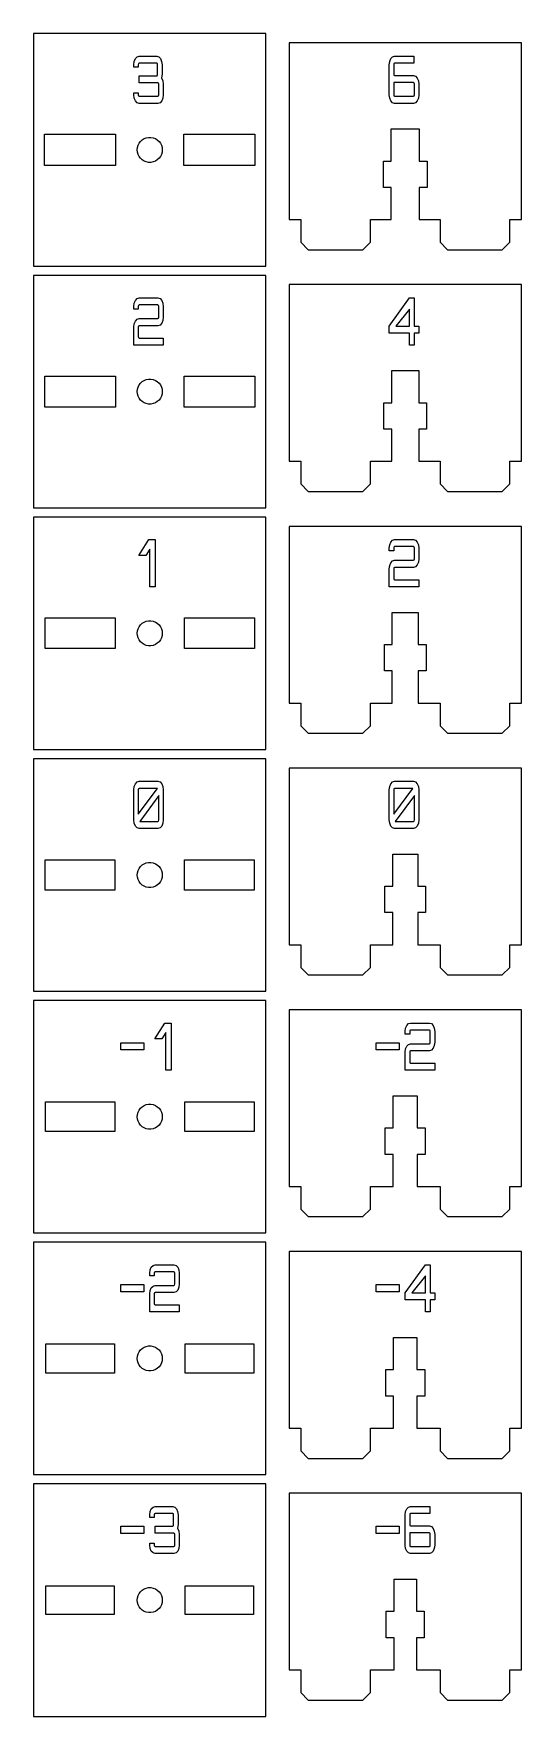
# Model space of a CAD drawing. Header units: metres. Extents: x -55 to 50, y -211 to 151.
import ezdxf

# ---------------------------------------------------------------- set-up
doc = ezdxf.new("R2010")
doc.units = ezdxf.units.M

msp = doc.modelspace()

# ---------------------------------------------------------------- linework, layer by layer
for p, q in [((-5, 151), (-55, 151)), ((-55, 151), (-55, 101)), ((-5, 101), (-5, 151)), ((50, 149), (0, 149)), ((0, 149), (0, 111)), ((50, 111), (50, 149)), ((-33.4375, 144.326), (-33.3496, 145.038)), ((-33.3496, 145.038), (-33.1018, 145.624)), ((-33.1018, 145.624), (-32.7356, 146.02)), ((-32.7356, 146.02), (-32.29, 146.16)), ((-32.29, 146.16), (-28.4985, 146.16)), ((-28.4985, 146.16), (-28.053, 146.02)), ((-28.053, 146.02), (-27.6868, 145.624)), ((-27.6868, 145.624), (-27.4402, 145.038)), ((-27.4402, 145.038), (-27.3523, 144.326)), ((21.5625, 144.326), (21.6504, 145.038)), ((21.6504, 145.038), (21.8982, 145.624)), ((21.8982, 145.624), (22.2644, 146.02)), ((22.2644, 146.02), (22.71, 146.16)), ((22.71, 146.16), (26.8542, 146.16)), ((26.8542, 146.16), (26.8542, 144.636)), ((-33.4375, 143.761), (-33.4375, 144.326)), ((-32.4841, 143.761), (-33.4375, 143.761)), ((-32.4268, 144.545), (-32.4841, 144.326)), ((-32.4841, 144.326), (-32.4841, 143.761)), ((-32.29, 144.636), (-32.4268, 144.545)), ((-28.4985, 144.636), (-32.29, 144.636)), ((-32.29, 140.417), (-32.29, 141.941)), ((-32.29, 141.941), (-28.4985, 141.941)), ((-28.3618, 144.545), (-28.4985, 144.636)), ((-28.4985, 141.941), (-28.3618, 142.033)), ((-28.3044, 144.326), (-28.3618, 144.545)), ((-28.3618, 142.033), (-28.3044, 142.251)), ((-28.3044, 142.251), (-28.3044, 144.326)), ((-27.3523, 142.251), (-27.4658, 141.461)), ((-27.4658, 141.461), (-27.1887, 140.868)), ((-27.3523, 144.326), (-27.3523, 142.251)), ((21.5625, 137.835), (21.5625, 144.326)), ((22.5732, 144.545), (22.5159, 144.326)), ((22.5159, 144.326), (22.5159, 142.294)), ((22.5159, 142.294), (22.5732, 142.075)), ((22.71, 144.636), (22.5732, 144.545)), ((22.5732, 142.075), (22.71, 141.984)), ((26.8542, 144.636), (22.71, 144.636)), ((22.71, 141.984), (26.7664, 141.984)), ((26.7664, 141.984), (27.2119, 141.842)), ((27.2119, 141.842), (27.5781, 141.447)), ((27.5781, 141.447), (27.8247, 140.862)), ((-33.4375, 137.835), (-33.4375, 138.258)), ((-33.4375, 138.258), (-32.4841, 138.258)), ((-33.3496, 137.122), (-33.4375, 137.835)), ((-32.4841, 138.258), (-32.4841, 137.835)), ((-32.4841, 137.835), (-32.4268, 137.616)), ((-32.4268, 137.616), (-32.29, 137.525)), ((-28.2336, 140.417), (-32.29, 140.417)), ((-28.0969, 140.325), (-28.2336, 140.417)), ((-28.2336, 137.525), (-28.0969, 137.616)), ((-28.0396, 140.106), (-28.0969, 140.325)), ((-28.0969, 137.616), (-28.0396, 137.835)), ((-28.0396, 137.835), (-28.0396, 140.106)), ((-27.1887, 140.868), (-27.0874, 140.106)), ((-27.0874, 137.835), (-27.1753, 137.122)), ((-27.0874, 140.106), (-27.0874, 137.835)), ((21.6504, 137.122), (21.5625, 137.835)), ((26.7664, 140.459), (22.5159, 140.459)), ((22.5159, 140.459), (22.5159, 137.835)), ((22.5159, 137.835), (22.5732, 137.616)), ((22.5732, 137.616), (22.71, 137.525)), ((26.9031, 140.368), (26.7664, 140.459)), ((26.7664, 137.525), (26.9031, 137.616)), ((26.9604, 140.149), (26.9031, 140.368)), ((26.9031, 137.616), (26.9604, 137.835)), ((26.9604, 137.835), (26.9604, 140.149)), ((27.8247, 140.862), (27.9126, 140.149)), ((27.9126, 137.835), (27.8247, 137.122)), ((27.9126, 140.149), (27.9126, 137.835)), ((-33.1018, 136.537), (-33.3496, 137.122)), ((-32.7356, 136.142), (-33.1018, 136.537)), ((-32.29, 136), (-32.7356, 136.142)), ((-32.29, 137.525), (-28.2336, 137.525)), ((-28.2336, 136), (-32.29, 136)), ((-27.7881, 136.142), (-28.2336, 136)), ((-27.4219, 136.537), (-27.7881, 136.142)), ((-27.1753, 137.122), (-27.4219, 136.537)), ((21.8982, 136.537), (21.6504, 137.122)), ((22.2644, 136.142), (21.8982, 136.537)), ((22.71, 136), (22.2644, 136.142)), ((22.71, 137.525), (26.7664, 137.525)), ((26.7664, 136), (22.71, 136)), ((27.2119, 136.142), (26.7664, 136)), ((27.5781, 136.537), (27.2119, 136.142)), ((27.8247, 137.122), (27.5781, 136.537)), ((22, 123.6), (22, 130.5)), ((22, 130.5), (28, 130.5)), ((28, 130.5), (28, 123.6)), ((-52.65, 122.6), (-52.65, 129.4)), ((-52.65, 129.4), (-37.35, 129.4)), ((-37.35, 129.4), (-37.35, 122.6)), ((-32.654, 126.496), (-32.5177, 126.975)), ((-32.5177, 126.975), (-32.2956, 127.421)), ((-32.2956, 127.421), (-31.9953, 127.819)), ((-31.9953, 127.819), (-31.6271, 128.155)), ((-31.6271, 128.155), (-31.2035, 128.417)), ((-31.2035, 128.417), (-30.7389, 128.597)), ((-30.7389, 128.597), (-30.2491, 128.688)), ((-30.2491, 128.688), (-29.7509, 128.688)), ((-29.7509, 128.688), (-29.2611, 128.597)), ((-29.2611, 128.597), (-28.7965, 128.417)), ((-28.7965, 128.417), (-28.3729, 128.155)), ((-28.3729, 128.155), (-28.0047, 127.819)), ((-28.0047, 127.819), (-27.7044, 127.421)), ((-27.7044, 127.421), (-27.4823, 126.975)), ((-27.4823, 126.975), (-27.346, 126.496)), ((-22.65, 122.6), (-22.65, 129.4)), ((-22.65, 129.4), (-7.35, 129.4)), ((-7.35, 129.4), (-7.35, 122.6)), ((-32.7, 126), (-32.654, 126.496)), ((-32.654, 125.504), (-32.7, 126)), ((-32.5177, 125.025), (-32.654, 125.504)), ((-32.2956, 124.579), (-32.5177, 125.025)), ((-31.9953, 124.181), (-32.2956, 124.579)), ((-31.6271, 123.845), (-31.9953, 124.181)), ((-31.2035, 123.583), (-31.6271, 123.845)), ((-30.7389, 123.403), (-31.2035, 123.583)), ((-30.2491, 123.312), (-30.7389, 123.403)), ((-29.7509, 123.312), (-30.2491, 123.312)), ((-29.2611, 123.403), (-29.7509, 123.312)), ((-28.7965, 123.583), (-29.2611, 123.403)), ((-28.3729, 123.845), (-28.7965, 123.583)), ((-28.0047, 124.181), (-28.3729, 123.845)), ((-27.7044, 124.579), (-28.0047, 124.181)), ((-27.4823, 125.025), (-27.7044, 124.579)), ((-27.346, 125.504), (-27.4823, 125.025)), ((-27.346, 126.496), (-27.3, 126)), ((-27.3, 126), (-27.346, 125.504)), ((20.305, 117.9), (20.305, 123.6)), ((20.305, 123.6), (22, 123.6)), ((28, 123.6), (29.695, 123.6)), ((29.695, 123.6), (29.695, 117.9)), ((-37.35, 122.6), (-52.65, 122.6)), ((-7.35, 122.6), (-22.65, 122.6)), ((22, 117.9), (20.305, 117.9)), ((22, 111), (22, 117.9)), ((29.695, 117.9), (28, 117.9)), ((28, 117.9), (28, 111)), ((0, 111), (2.5, 111)), ((2.5, 111), (2.5, 106.125)), ((17.5, 106.125), (17.5, 111)), ((17.5, 111), (22, 111)), ((28, 111), (32.5, 111)), ((32.5, 111), (32.5, 106.125)), ((47.5, 106.125), (47.5, 111)), ((47.5, 111), (50, 111)), ((2.5, 106.125), (4.125, 104.5)), ((15.875, 104.5), (17.5, 106.125)), ((32.5, 106.125), (34.125, 104.5)), ((45.875, 104.5), (47.5, 106.125)), ((4.125, 104.5), (15.875, 104.5)), ((34.125, 104.5), (45.875, 104.5)), ((-55, 101), (-5, 101)), ((-5, 99), (-55, 99)), ((-55, 99), (-55, 49)), ((-5, 49), (-5, 99)), ((-32.7356, 94.0195), (-32.29, 94.1599)), ((-32.29, 94.1599), (-28.2336, 94.1599)), ((-28.2336, 94.1599), (-27.7881, 94.0195)), ((50, 97), (0, 97)), ((0, 97), (0, 59)), ((21.5625, 88.1064), (25.9436, 94.1599)), ((25.9436, 94.1599), (26.9373, 94.1599)), ((26.9373, 94.1599), (26.9373, 88.1064)), ((50, 59), (50, 97)), ((-33.4375, 92.3264), (-33.3496, 93.0381)), ((-33.4375, 91.7332), (-33.4375, 92.3264)), ((-32.4841, 91.7332), (-33.4375, 91.7332)), ((-33.3496, 93.0381), (-33.1018, 93.624)), ((-33.1018, 93.624), (-32.7356, 94.0195)), ((-32.4268, 92.5449), (-32.4841, 92.3264)), ((-32.4841, 92.3264), (-32.4841, 91.7332)), ((-32.29, 92.6365), (-32.4268, 92.5449)), ((-28.2336, 92.6365), (-32.29, 92.6365)), ((-28.0969, 92.5449), (-28.2336, 92.6365)), ((-28.0396, 92.3264), (-28.0969, 92.5449)), ((-28.0396, 90.012), (-28.0396, 92.3264)), ((-27.7881, 94.0195), (-27.4219, 93.624)), ((-27.4219, 93.624), (-27.1753, 93.0381)), ((-27.1753, 93.0381), (-27.0874, 92.3264)), ((-27.0874, 92.3264), (-27.0874, 90.012)), ((25.9436, 91.7612), (23.0078, 88.1064)), ((25.9436, 88.1064), (25.9436, 91.7612)), ((-33.4375, 87.8672), (-33.3496, 88.5789)), ((-33.4375, 84), (-33.4375, 87.8672)), ((-33.3496, 88.5789), (-33.1018, 89.1648)), ((-33.1018, 89.1648), (-32.7356, 89.5603)), ((-32.7356, 89.5603), (-32.29, 89.7007)), ((-32.4268, 88.0857), (-32.4841, 87.8672)), ((-32.4841, 87.8672), (-32.4841, 85.8347)), ((-32.29, 88.1772), (-32.4268, 88.0857)), ((-32.29, 89.7007), (-28.2336, 89.7007)), ((-28.2336, 88.1772), (-32.29, 88.1772)), ((-28.2336, 89.7007), (-28.0969, 89.7935)), ((-27.7881, 88.3188), (-28.2336, 88.1772)), ((-28.0969, 89.7935), (-28.0396, 90.012)), ((-27.4219, 88.7131), (-27.7881, 88.3188)), ((-27.1753, 89.2991), (-27.4219, 88.7131)), ((-27.0874, 90.012), (-27.1753, 89.2991)), ((21.5625, 86.583), (21.5625, 88.1064)), ((23.0078, 88.1064), (25.9436, 88.1064)), ((26.9373, 88.1064), (27.9126, 88.1064)), ((27.9126, 88.1064), (27.9126, 86.583)), ((-27.0874, 84), (-33.4375, 84)), ((-32.4841, 85.8347), (-32.4268, 85.6162)), ((-32.4268, 85.6162), (-32.29, 85.5247)), ((-32.29, 85.5247), (-27.0874, 85.5247)), ((-27.0874, 85.5247), (-27.0874, 84)), ((25.9436, 86.583), (21.5625, 86.583)), ((25.9436, 84), (25.9436, 86.583)), ((26.9373, 84), (25.9436, 84)), ((27.9126, 86.583), (26.9373, 86.583)), ((26.9373, 86.583), (26.9373, 84)), ((-52.6, 70.65), (-52.6, 77.35)), ((-52.6, 77.35), (-37.4, 77.35)), ((-37.4, 77.35), (-37.4, 70.65)), ((-31.9953, 75.819), (-31.6271, 76.1546)), ((-31.6271, 76.1546), (-31.2035, 76.4169)), ((-31.2035, 76.4169), (-30.7389, 76.5969)), ((-30.7389, 76.5969), (-30.2491, 76.6885)), ((-30.2491, 76.6885), (-29.7509, 76.6885)), ((-29.7509, 76.6885), (-29.2611, 76.5969)), ((-29.2611, 76.5969), (-28.7965, 76.4169)), ((-28.7965, 76.4169), (-28.3729, 76.1546)), ((-28.3729, 76.1546), (-28.0047, 75.819)), ((-22.6, 70.65), (-22.6, 77.35)), ((-22.6, 77.35), (-7.4, 77.35)), ((-7.4, 77.35), (-7.4, 70.65)), ((22.1, 71.6), (22.1, 78.5)), ((22.1, 78.5), (27.9, 78.5)), ((27.9, 78.5), (27.9, 71.6)), ((-32.7, 74), (-32.654, 74.4961)), ((-32.654, 73.5039), (-32.7, 74)), ((-32.654, 74.4961), (-32.5177, 74.9754)), ((-32.5177, 73.0247), (-32.654, 73.5039)), ((-32.5177, 74.9754), (-32.2956, 75.4214)), ((-32.2956, 72.5786), (-32.5177, 73.0247)), ((-32.2956, 75.4214), (-31.9953, 75.819)), ((-31.9953, 72.181), (-32.2956, 72.5786)), ((-28.0047, 75.819), (-27.7044, 75.4214)), ((-27.7044, 72.5786), (-28.0047, 72.181)), ((-27.7044, 75.4214), (-27.4823, 74.9754)), ((-27.4823, 73.0247), (-27.7044, 72.5786)), ((-27.4823, 74.9754), (-27.346, 74.4961)), ((-27.346, 73.5039), (-27.4823, 73.0247)), ((-27.346, 74.4961), (-27.3, 74)), ((-27.3, 74), (-27.346, 73.5039)), ((-37.4, 70.65), (-52.6, 70.65)), ((-31.6271, 71.8454), (-31.9953, 72.181)), ((-31.2035, 71.5831), (-31.6271, 71.8454)), ((-30.7389, 71.4031), (-31.2035, 71.5831)), ((-30.2491, 71.3115), (-30.7389, 71.4031)), ((-29.7509, 71.3115), (-30.2491, 71.3115)), ((-29.2611, 71.4031), (-29.7509, 71.3115)), ((-28.7965, 71.5831), (-29.2611, 71.4031)), ((-28.3729, 71.8454), (-28.7965, 71.5831)), ((-28.0047, 72.181), (-28.3729, 71.8454)), ((-7.4, 70.65), (-22.6, 70.65)), ((20.405, 65.9), (20.405, 71.6)), ((20.405, 71.6), (22.1, 71.6)), ((27.9, 71.6), (29.595, 71.6)), ((29.595, 71.6), (29.595, 65.9)), ((22.1, 65.9), (20.405, 65.9)), ((22.1, 59), (22.1, 65.9)), ((29.595, 65.9), (27.9, 65.9)), ((27.9, 65.9), (27.9, 59)), ((0, 59), (2.5, 59)), ((2.5, 59), (2.5, 54.125)), ((17.5, 54.125), (17.5, 59)), ((17.5, 59), (22.1, 59)), ((27.9, 59), (32.5, 59)), ((32.5, 59), (32.5, 54.125)), ((47.5, 54.125), (47.5, 59)), ((47.5, 59), (50, 59)), ((2.5, 54.125), (4.125, 52.5)), ((4.125, 52.5), (15.875, 52.5)), ((15.875, 52.5), (17.5, 54.125)), ((32.5, 54.125), (34.125, 52.5)), ((34.125, 52.5), (45.875, 52.5)), ((45.875, 52.5), (47.5, 54.125)), ((-55, 49), (-5, 49)), ((-5, 47), (-55, 47)), ((-55, 47), (-55, -3)), ((-5, -3), (-5, 47)), ((50, 45), (0, 45)), ((0, 45), (0, 7)), ((50, 7), (50, 45)), ((-32.3376, 38.731), (-30.1807, 42.1599)), ((-29.9573, 40.1287), (-30.8398, 38.731)), ((-30.1807, 42.1599), (-28.8098, 42.1599)), ((-29.9573, 32), (-29.9573, 40.1287)), ((-28.8098, 42.1599), (-28.8098, 32)), ((21.5625, 40.3264), (21.6504, 41.0381)), ((21.5625, 39.7332), (21.5625, 40.3264)), ((21.6504, 41.0381), (21.8982, 41.624)), ((21.8982, 41.624), (22.2644, 42.0195)), ((22.2644, 42.0195), (22.71, 42.1599)), ((22.5732, 40.5449), (22.5159, 40.3264)), ((22.5159, 40.3264), (22.5159, 39.7332)), ((22.71, 40.6365), (22.5732, 40.5449)), ((22.71, 42.1599), (26.7664, 42.1599)), ((26.7664, 40.6365), (22.71, 40.6365)), ((26.7664, 42.1599), (27.2119, 42.0195)), ((26.9031, 40.5449), (26.7664, 40.6365)), ((26.9604, 40.3264), (26.9031, 40.5449)), ((26.9604, 38.012), (26.9604, 40.3264)), ((27.2119, 42.0195), (27.5781, 41.624)), ((27.5781, 41.624), (27.8247, 41.0381)), ((27.8247, 41.0381), (27.9126, 40.3264)), ((27.9126, 40.3264), (27.9126, 38.012)), ((-30.8398, 38.731), (-32.3376, 38.731)), ((22.5159, 39.7332), (21.5625, 39.7332)), ((21.5625, 35.8672), (21.6504, 36.5789)), ((21.6504, 36.5789), (21.8982, 37.1648)), ((21.8982, 37.1648), (22.2644, 37.5603)), ((22.2644, 37.5603), (22.71, 37.7007)), ((22.71, 37.7007), (26.7664, 37.7007)), ((26.7664, 37.7007), (26.9031, 37.7935)), ((27.2119, 36.3188), (26.7664, 36.1772)), ((26.9031, 37.7935), (26.9604, 38.012)), ((27.5781, 36.7131), (27.2119, 36.3188)), ((27.8247, 37.2991), (27.5781, 36.7131)), ((27.9126, 38.012), (27.8247, 37.2991)), ((21.5625, 32), (21.5625, 35.8672)), ((22.5732, 36.0857), (22.5159, 35.8672)), ((22.5159, 35.8672), (22.5159, 33.8347)), ((22.5159, 33.8347), (22.5732, 33.6162)), ((22.71, 36.1772), (22.5732, 36.0857)), ((22.5732, 33.6162), (22.71, 33.5247)), ((26.7664, 36.1772), (22.71, 36.1772)), ((22.71, 33.5247), (27.9126, 33.5247)), ((27.9126, 33.5247), (27.9126, 32)), ((-28.8098, 32), (-29.9573, 32)), ((27.9126, 32), (21.5625, 32)), ((22.2, 19.6), (22.2, 26.5)), ((22.2, 26.5), (27.8, 26.5)), ((27.8, 26.5), (27.8, 19.6)), ((-52.55, 18.7), (-52.55, 25.3)), ((-52.55, 25.3), (-37.45, 25.3)), ((-37.45, 25.3), (-37.45, 18.7)), ((-32.7, 22), (-32.654, 22.4961)), ((-32.654, 21.5039), (-32.7, 22)), ((-32.654, 22.4961), (-32.5177, 22.9754)), ((-32.5177, 22.9754), (-32.2956, 23.4214)), ((-32.2956, 23.4214), (-31.9953, 23.819)), ((-31.9953, 23.819), (-31.6271, 24.1546)), ((-31.6271, 24.1546), (-31.2035, 24.4169)), ((-31.2035, 24.4169), (-30.7389, 24.5969)), ((-30.7389, 24.5969), (-30.2491, 24.6885)), ((-30.2491, 24.6885), (-29.7509, 24.6885)), ((-29.7509, 24.6885), (-29.2611, 24.5969)), ((-29.2611, 24.5969), (-28.7965, 24.4169)), ((-28.7965, 24.4169), (-28.3729, 24.1546)), ((-28.3729, 24.1546), (-28.0047, 23.819)), ((-28.0047, 23.819), (-27.7044, 23.4214)), ((-27.7044, 23.4214), (-27.4823, 22.9754)), ((-27.4823, 22.9754), (-27.346, 22.4961)), ((-27.346, 22.4961), (-27.3, 22)), ((-27.3, 22), (-27.346, 21.5039)), ((-22.55, 18.7), (-22.55, 25.3)), ((-22.55, 25.3), (-7.45, 25.3)), ((-7.45, 25.3), (-7.45, 18.7)), ((-37.45, 18.7), (-52.55, 18.7)), ((-32.5177, 21.0247), (-32.654, 21.5039)), ((-32.2956, 20.5786), (-32.5177, 21.0247)), ((-31.9953, 20.181), (-32.2956, 20.5786)), ((-31.6271, 19.8454), (-31.9953, 20.181)), ((-31.2035, 19.5831), (-31.6271, 19.8454)), ((-30.7389, 19.4031), (-31.2035, 19.5831)), ((-30.2491, 19.3115), (-30.7389, 19.4031)), ((-29.7509, 19.3115), (-30.2491, 19.3115)), ((-29.2611, 19.4031), (-29.7509, 19.3115)), ((-28.7965, 19.5831), (-29.2611, 19.4031)), ((-28.3729, 19.8454), (-28.7965, 19.5831)), ((-28.0047, 20.181), (-28.3729, 19.8454)), ((-27.7044, 20.5786), (-28.0047, 20.181)), ((-27.4823, 21.0247), (-27.7044, 20.5786)), ((-27.346, 21.5039), (-27.4823, 21.0247)), ((-7.45, 18.7), (-22.55, 18.7)), ((20.505, 13.9), (20.505, 19.6)), ((20.505, 19.6), (22.2, 19.6)), ((27.8, 19.6), (29.495, 19.6)), ((29.495, 19.6), (29.495, 13.9)), ((22.2, 13.9), (20.505, 13.9)), ((22.2, 7), (22.2, 13.9)), ((29.495, 13.9), (27.8, 13.9)), ((27.8, 13.9), (27.8, 7)), ((0, 7), (2.5, 7)), ((2.5, 7), (2.5, 2.125)), ((17.5, 2.125), (17.5, 7)), ((17.5, 7), (22.2, 7)), ((27.8, 7), (32.5, 7)), ((32.5, 7), (32.5, 2.125)), ((47.5, 2.125), (47.5, 7)), ((47.5, 7), (50, 7)), ((2.5, 2.125), (4.125, 0.5)), ((4.125, 0.5), (15.875, 0.5)), ((15.875, 0.5), (17.5, 2.125)), ((32.5, 2.125), (34.125, 0.5)), ((34.125, 0.5), (45.875, 0.5)), ((45.875, 0.5), (47.5, 2.125)), ((-55, -3), (-5, -3)), ((-5, -5), (-55, -5)), ((-55, -5), (-55, -55)), ((-5, -55), (-5, -5)), ((50, -7), (0, -7)), ((0, -7), (0, -45)), ((50, -45), (50, -7)), ((-33.3496, -10.9619), (-33.1018, -10.376)), ((-33.1018, -10.376), (-32.7356, -9.9805)), ((-32.7356, -9.9805), (-32.29, -9.8401)), ((-32.29, -9.8401), (-28.2336, -9.8401)), ((-28.2336, -9.8401), (-27.7881, -9.9805)), ((-27.7881, -9.9805), (-27.4219, -10.376)), ((-27.4219, -10.376), (-27.1753, -10.9619)), ((21.6504, -10.9619), (21.8982, -10.376)), ((21.8982, -10.376), (22.2644, -9.9805)), ((22.2644, -9.9805), (22.71, -9.8401)), ((22.71, -9.8401), (26.7664, -9.8401)), ((26.7664, -9.8401), (27.2119, -9.9805)), ((27.2119, -9.9805), (27.5781, -10.376)), ((27.5781, -10.376), (27.8247, -10.9619)), ((-33.4375, -11.6736), (-33.3496, -10.9619)), ((-33.4375, -18.1653), (-33.4375, -11.6736)), ((-32.4841, -16.9092), (-28.3569, -11.3635)), ((-32.4268, -11.4551), (-32.4841, -11.6736)), ((-32.4841, -11.6736), (-32.4841, -16.9092)), ((-32.29, -11.3635), (-32.4268, -11.4551)), ((-28.3569, -11.3635), (-32.29, -11.3635)), ((-28.0396, -12.9297), (-32.1667, -18.4753)), ((-28.0396, -18.1653), (-28.0396, -12.9297)), ((-27.1753, -10.9619), (-27.0874, -11.6736)), ((-27.0874, -11.6736), (-27.0874, -18.1653)), ((21.5625, -11.6736), (21.6504, -10.9619)), ((21.5625, -18.1653), (21.5625, -11.6736)), ((22.5159, -16.9092), (26.6431, -11.3635)), ((22.5732, -11.4551), (22.5159, -11.6736)), ((22.5159, -11.6736), (22.5159, -16.9092)), ((22.71, -11.3635), (22.5732, -11.4551)), ((26.6431, -11.3635), (22.71, -11.3635)), ((26.9604, -12.9297), (22.8333, -18.4753)), ((26.9604, -18.1653), (26.9604, -12.9297)), ((27.8247, -10.9619), (27.9126, -11.6736)), ((27.9126, -11.6736), (27.9126, -18.1653)), ((-33.3496, -18.8782), (-33.4375, -18.1653)), ((-33.1018, -19.4629), (-33.3496, -18.8782)), ((-32.7356, -19.8584), (-33.1018, -19.4629)), ((-32.29, -20), (-32.7356, -19.8584)), ((-28.2336, -20), (-32.29, -20)), ((-32.1667, -18.4753), (-28.2336, -18.4753)), ((-28.2336, -18.4753), (-28.0969, -18.3838)), ((-27.7881, -19.8584), (-28.2336, -20)), ((-28.0969, -18.3838), (-28.0396, -18.1653)), ((-27.4219, -19.4629), (-27.7881, -19.8584)), ((-27.1753, -18.8782), (-27.4219, -19.4629)), ((-27.0874, -18.1653), (-27.1753, -18.8782)), ((21.6504, -18.8782), (21.5625, -18.1653)), ((21.8982, -19.4629), (21.6504, -18.8782)), ((22.2644, -19.8584), (21.8982, -19.4629)), ((22.71, -20), (22.2644, -19.8584)), ((26.7664, -20), (22.71, -20)), ((22.8333, -18.4753), (26.7664, -18.4753)), ((26.7664, -18.4753), (26.9031, -18.3838)), ((27.2119, -19.8584), (26.7664, -20)), ((26.9031, -18.3838), (26.9604, -18.1653)), ((27.5781, -19.4629), (27.2119, -19.8584)), ((27.8247, -18.8782), (27.5781, -19.4629)), ((27.9126, -18.1653), (27.8247, -18.8782)), ((-52.5, -33.25), (-52.5, -26.75)), ((-52.5, -26.75), (-37.5, -26.75)), ((-37.5, -26.75), (-37.5, -33.25)), ((-32.5177, -29.0246), (-32.2956, -28.5786)), ((-32.2956, -28.5786), (-31.9953, -28.181)), ((-31.9953, -28.181), (-31.6271, -27.8454)), ((-31.6271, -27.8454), (-31.2035, -27.5831)), ((-31.2035, -27.5831), (-30.7389, -27.4031)), ((-30.7389, -27.4031), (-30.2491, -27.3115)), ((-30.2491, -27.3115), (-29.7509, -27.3115)), ((-29.7509, -27.3115), (-29.2611, -27.4031)), ((-29.2611, -27.4031), (-28.7965, -27.5831)), ((-28.7965, -27.5831), (-28.3729, -27.8454)), ((-28.3729, -27.8454), (-28.0047, -28.181)), ((-28.0047, -28.181), (-27.7044, -28.5786)), ((-27.7044, -28.5786), (-27.4823, -29.0246)), ((-22.5, -33.25), (-22.5, -26.75)), ((-22.5, -26.75), (-7.5, -26.75)), ((-7.5, -26.75), (-7.5, -33.25)), ((22.3, -32.4), (22.3, -25.5)), ((22.3, -25.5), (27.7, -25.5)), ((27.7, -25.5), (27.7, -32.4)), ((-32.7, -30), (-32.654, -29.5039)), ((-32.654, -30.4961), (-32.7, -30)), ((-32.654, -29.5039), (-32.5177, -29.0246)), ((-32.5177, -30.9753), (-32.654, -30.4961)), ((-32.2956, -31.4214), (-32.5177, -30.9753)), ((-31.9953, -31.819), (-32.2956, -31.4214)), ((-31.6271, -32.1546), (-31.9953, -31.819)), ((-31.2035, -32.4169), (-31.6271, -32.1546)), ((-30.7389, -32.5969), (-31.2035, -32.4169)), ((-28.7965, -32.4169), (-29.2611, -32.5969)), ((-28.3729, -32.1546), (-28.7965, -32.4169)), ((-28.0047, -31.819), (-28.3729, -32.1546)), ((-27.7044, -31.4214), (-28.0047, -31.819)), ((-27.4823, -30.9753), (-27.7044, -31.4214)), ((-27.4823, -29.0246), (-27.346, -29.5039)), ((-27.346, -30.4961), (-27.4823, -30.9753)), ((-27.346, -29.5039), (-27.3, -30)), ((-27.3, -30), (-27.346, -30.4961)), ((20.605, -38.1), (20.605, -32.4)), ((20.605, -32.4), (22.3, -32.4)), ((27.7, -32.4), (29.395, -32.4)), ((29.395, -32.4), (29.395, -38.1)), ((-37.5, -33.25), (-52.5, -33.25)), ((-30.2491, -32.6885), (-30.7389, -32.5969)), ((-29.7509, -32.6885), (-30.2491, -32.6885)), ((-29.2611, -32.5969), (-29.7509, -32.6885)), ((-7.5, -33.25), (-22.5, -33.25)), ((22.3, -38.1), (20.605, -38.1)), ((22.3, -45), (22.3, -38.1)), ((29.395, -38.1), (27.7, -38.1)), ((27.7, -38.1), (27.7, -45)), ((0, -45), (2.5, -45)), ((2.5, -45), (2.5, -49.875)), ((17.5, -49.875), (17.5, -45)), ((17.5, -45), (22.3, -45)), ((27.7, -45), (32.5, -45)), ((32.5, -45), (32.5, -49.875)), ((47.5, -49.875), (47.5, -45)), ((47.5, -45), (50, -45)), ((2.5, -49.875), (4.125, -51.5)), ((15.875, -51.5), (17.5, -49.875)), ((32.5, -49.875), (34.125, -51.5)), ((45.875, -51.5), (47.5, -49.875)), ((4.125, -51.5), (15.875, -51.5)), ((34.125, -51.5), (45.875, -51.5)), ((-55, -55), (-5, -55)), ((-5, -57), (-55, -57)), ((-55, -57), (-55, -107)), ((-5, -107), (-5, -57)), ((50, -59), (0, -59)), ((0, -59), (0, -97)), ((50, -97), (50, -59)), ((-28.9001, -65.269), (-26.7432, -61.8401)), ((-26.5198, -63.8713), (-27.4023, -65.269)), ((-26.7432, -61.8401), (-25.3723, -61.8401)), ((-26.5198, -72), (-26.5198, -63.8713)), ((-25.3723, -61.8401), (-25.3723, -72)), ((25, -63.6736), (25.0879, -62.9619)), ((25, -64.2668), (25, -63.6736)), ((25.9534, -64.2668), (25, -64.2668)), ((25.0879, -62.9619), (25.3357, -62.376)), ((25.3357, -62.376), (25.7019, -61.9805)), ((25.7019, -61.9805), (26.1475, -61.8401)), ((26.0107, -63.4551), (25.9534, -63.6736)), ((25.9534, -63.6736), (25.9534, -64.2668)), ((26.1475, -63.3635), (26.0107, -63.4551)), ((26.1475, -61.8401), (30.2039, -61.8401)), ((30.2039, -63.3635), (26.1475, -63.3635)), ((30.2039, -61.8401), (30.6494, -61.9805)), ((30.3406, -63.4551), (30.2039, -63.3635)), ((30.3979, -63.6736), (30.3406, -63.4551)), ((30.3979, -65.988), (30.3979, -63.6736)), ((30.6494, -61.9805), (31.0156, -62.376)), ((31.0156, -62.376), (31.2622, -62.9619)), ((31.2622, -62.9619), (31.3501, -63.6736)), ((31.3501, -63.6736), (31.3501, -65.988)), ((-36.2427, -67.6445), (-36.2427, -66.1211)), ((-36.2427, -66.1211), (-31.3037, -66.1211)), ((-31.3037, -67.6445), (-36.2427, -67.6445)), ((-31.3037, -66.1211), (-31.3037, -67.6445)), ((-27.4023, -65.269), (-28.9001, -65.269)), ((18.7573, -67.6445), (18.7573, -66.1211)), ((18.7573, -66.1211), (23.6963, -66.1211)), ((23.6963, -67.6445), (18.7573, -67.6445)), ((23.6963, -66.1211), (23.6963, -67.6445)), ((25, -68.1328), (25.0879, -67.4211)), ((25, -72), (25, -68.1328)), ((25.0879, -67.4211), (25.3357, -66.8352)), ((25.3357, -66.8352), (25.7019, -66.4397)), ((25.7019, -66.4397), (26.1475, -66.2993)), ((26.0107, -67.9143), (25.9534, -68.1328)), ((25.9534, -68.1328), (25.9534, -70.1653)), ((26.1475, -67.8228), (26.0107, -67.9143)), ((26.1475, -66.2993), (30.2039, -66.2993)), ((30.2039, -67.8228), (26.1475, -67.8228)), ((30.2039, -66.2993), (30.3406, -66.2065)), ((30.6494, -67.6812), (30.2039, -67.8228)), ((30.3406, -66.2065), (30.3979, -65.988)), ((31.0156, -67.2869), (30.6494, -67.6812)), ((31.2622, -66.7009), (31.0156, -67.2869)), ((31.3501, -65.988), (31.2622, -66.7009)), ((-25.3723, -72), (-26.5198, -72)), ((31.3501, -72), (25, -72)), ((25.9534, -70.1653), (26.0107, -70.3838)), ((26.0107, -70.3838), (26.1475, -70.4753)), ((26.1475, -70.4753), (31.3501, -70.4753)), ((31.3501, -70.4753), (31.3501, -72)), ((-52.45, -85.2), (-52.45, -78.8)), ((-52.45, -78.8), (-37.55, -78.8)), ((-37.55, -78.8), (-37.55, -85.2)), ((-31.6271, -79.8454), (-31.2035, -79.5831)), ((-31.2035, -79.5831), (-30.7389, -79.4031)), ((-30.7389, -79.4031), (-30.2491, -79.3115)), ((-30.2491, -79.3115), (-29.7509, -79.3115)), ((-29.7509, -79.3115), (-29.2611, -79.4031)), ((-29.2611, -79.4031), (-28.7965, -79.5831)), ((-28.7965, -79.5831), (-28.3729, -79.8454)), ((-22.45, -85.2), (-22.45, -78.8)), ((-22.45, -78.8), (-7.55, -78.8)), ((-7.55, -78.8), (-7.55, -85.2)), ((22.4, -84.4), (22.4, -77.5)), ((22.4, -77.5), (27.6, -77.5)), ((27.6, -77.5), (27.6, -84.4)), ((-32.7, -82), (-32.654, -81.5039)), ((-32.654, -82.4961), (-32.7, -82)), ((-32.654, -81.5039), (-32.5177, -81.0246)), ((-32.5177, -82.9753), (-32.654, -82.4961)), ((-32.5177, -81.0246), (-32.2956, -80.5786)), ((-32.2956, -83.4214), (-32.5177, -82.9753)), ((-32.2956, -80.5786), (-31.9953, -80.181)), ((-31.9953, -80.181), (-31.6271, -79.8454)), ((-28.3729, -79.8454), (-28.0047, -80.181)), ((-28.0047, -80.181), (-27.7044, -80.5786)), ((-27.7044, -80.5786), (-27.4823, -81.0246)), ((-27.4823, -82.9753), (-27.7044, -83.4214)), ((-27.4823, -81.0246), (-27.346, -81.5039)), ((-27.346, -82.4961), (-27.4823, -82.9753)), ((-27.346, -81.5039), (-27.3, -82)), ((-27.3, -82), (-27.346, -82.4961)), ((-37.55, -85.2), (-52.45, -85.2)), ((-31.9953, -83.819), (-32.2956, -83.4214)), ((-31.6271, -84.1546), (-31.9953, -83.819)), ((-31.2035, -84.4169), (-31.6271, -84.1546)), ((-30.7389, -84.5969), (-31.2035, -84.4169)), ((-30.2491, -84.6885), (-30.7389, -84.5969)), ((-29.7509, -84.6885), (-30.2491, -84.6885)), ((-29.2611, -84.5969), (-29.7509, -84.6885)), ((-28.7965, -84.4169), (-29.2611, -84.5969)), ((-28.3729, -84.1546), (-28.7965, -84.4169)), ((-28.0047, -83.819), (-28.3729, -84.1546)), ((-27.7044, -83.4214), (-28.0047, -83.819)), ((-7.55, -85.2), (-22.45, -85.2)), ((20.705, -90.1), (20.705, -84.4)), ((20.705, -84.4), (22.4, -84.4)), ((27.6, -84.4), (29.295, -84.4)), ((29.295, -84.4), (29.295, -90.1)), ((22.4, -90.1), (20.705, -90.1)), ((22.4, -97), (22.4, -90.1)), ((29.295, -90.1), (27.6, -90.1)), ((27.6, -90.1), (27.6, -97)), ((0, -97), (2.5, -97)), ((2.5, -97), (2.5, -101.875)), ((17.5, -101.875), (17.5, -97)), ((17.5, -97), (22.4, -97)), ((27.6, -97), (32.5, -97)), ((32.5, -97), (32.5, -101.875)), ((47.5, -101.875), (47.5, -97)), ((47.5, -97), (50, -97)), ((2.5, -101.875), (4.125, -103.5)), ((4.125, -103.5), (15.875, -103.5)), ((15.875, -103.5), (17.5, -101.875)), ((32.5, -101.875), (34.125, -103.5)), ((34.125, -103.5), (45.875, -103.5)), ((45.875, -103.5), (47.5, -101.875)), ((-55, -107), (-5, -107)), ((-5, -109), (-55, -109)), ((-55, -109), (-55, -159)), ((-5, -159), (-5, -109)), ((50, -111), (0, -111)), ((0, -111), (0, -149)), ((50, -149), (50, -111)), ((-30, -115.674), (-29.9121, -114.962)), ((-30, -116.267), (-30, -115.674)), ((-29.9121, -114.962), (-29.6643, -114.376)), ((-29.6643, -114.376), (-29.2981, -113.98)), ((-29.2981, -113.98), (-28.8525, -113.84)), ((-28.9893, -115.455), (-29.0466, -115.674)), ((-29.0466, -115.674), (-29.0466, -116.267)), ((-28.8525, -115.364), (-28.9893, -115.455)), ((-28.8525, -113.84), (-24.7961, -113.84)), ((-24.7961, -115.364), (-28.8525, -115.364)), ((-24.7961, -113.84), (-24.3506, -113.98)), ((-24.6594, -115.455), (-24.7961, -115.364)), ((-24.6021, -115.674), (-24.6594, -115.455)), ((-24.6021, -117.988), (-24.6021, -115.674)), ((-24.3506, -113.98), (-23.9844, -114.376)), ((-23.9844, -114.376), (-23.7378, -114.962)), ((-23.7378, -114.962), (-23.6499, -115.674)), ((-23.6499, -115.674), (-23.6499, -117.988)), ((25, -119.894), (29.3811, -113.84)), ((29.3811, -113.84), (30.3748, -113.84)), ((30.3748, -113.84), (30.3748, -119.894)), ((-36.2427, -119.645), (-36.2427, -118.121)), ((-36.2427, -118.121), (-31.3037, -118.121)), ((-31.3037, -118.121), (-31.3037, -119.645)), ((-29.0466, -116.267), (-30, -116.267)), ((-30, -120.133), (-29.9121, -119.421)), ((-29.9121, -119.421), (-29.6643, -118.835)), ((-29.6643, -118.835), (-29.2981, -118.44)), ((-29.2981, -118.44), (-28.8525, -118.299)), ((-28.8525, -118.299), (-24.7961, -118.299)), ((-24.7961, -118.299), (-24.6594, -118.207)), ((-24.6594, -118.207), (-24.6021, -117.988)), ((-23.9844, -119.287), (-24.3506, -119.681)), ((-23.7378, -118.701), (-23.9844, -119.287)), ((-23.6499, -117.988), (-23.7378, -118.701)), ((18.7573, -119.645), (18.7573, -118.121)), ((18.7573, -118.121), (23.6963, -118.121)), ((23.6963, -118.121), (23.6963, -119.645)), ((29.3811, -116.239), (26.4453, -119.894)), ((29.3811, -119.894), (29.3811, -116.239)), ((-31.3037, -119.645), (-36.2427, -119.645)), ((-30, -124), (-30, -120.133)), ((-28.9893, -119.914), (-29.0466, -120.133)), ((-29.0466, -120.133), (-29.0466, -122.165)), ((-29.0466, -122.165), (-28.9893, -122.384)), ((-28.8525, -119.823), (-28.9893, -119.914)), ((-28.9893, -122.384), (-28.8525, -122.475)), ((-24.7961, -119.823), (-28.8525, -119.823)), ((-28.8525, -122.475), (-23.6499, -122.475)), ((-24.3506, -119.681), (-24.7961, -119.823)), ((-23.6499, -122.475), (-23.6499, -124)), ((23.6963, -119.645), (18.7573, -119.645)), ((25, -121.417), (25, -119.894)), ((29.3811, -121.417), (25, -121.417)), ((26.4453, -119.894), (29.3811, -119.894)), ((29.3811, -124), (29.3811, -121.417)), ((30.3748, -119.894), (31.3501, -119.894)), ((31.3501, -121.417), (30.3748, -121.417)), ((30.3748, -121.417), (30.3748, -124)), ((31.3501, -119.894), (31.3501, -121.417)), ((-23.6499, -124), (-30, -124)), ((30.3748, -124), (29.3811, -124)), ((22.5, -136.4), (22.5, -129.5)), ((22.5, -129.5), (27.5, -129.5)), ((27.5, -129.5), (27.5, -136.4)), ((-52.4, -137.15), (-52.4, -130.85)), ((-52.4, -130.85), (-37.6, -130.85)), ((-37.6, -130.85), (-37.6, -137.15)), ((-32.7, -134), (-32.654, -133.504)), ((-32.654, -133.504), (-32.5177, -133.025)), ((-32.5177, -133.025), (-32.2956, -132.579)), ((-32.2956, -132.579), (-31.9953, -132.181)), ((-31.9953, -132.181), (-31.6271, -131.845)), ((-31.6271, -131.845), (-31.2035, -131.583)), ((-31.2035, -131.583), (-30.7389, -131.403)), ((-30.7389, -131.403), (-30.2491, -131.312)), ((-30.2491, -131.312), (-29.7509, -131.312)), ((-29.7509, -131.312), (-29.2611, -131.403)), ((-29.2611, -131.403), (-28.7965, -131.583)), ((-28.7965, -131.583), (-28.3729, -131.845)), ((-28.3729, -131.845), (-28.0047, -132.181)), ((-28.0047, -132.181), (-27.7044, -132.579)), ((-27.7044, -132.579), (-27.4823, -133.025)), ((-27.4823, -133.025), (-27.346, -133.504)), ((-27.346, -133.504), (-27.3, -134)), ((-22.4, -137.15), (-22.4, -130.85)), ((-22.4, -130.85), (-7.6, -130.85)), ((-7.6, -130.85), (-7.6, -137.15)), ((-37.6, -137.15), (-52.4, -137.15)), ((-32.654, -134.496), (-32.7, -134)), ((-32.5177, -134.975), (-32.654, -134.496)), ((-32.2956, -135.421), (-32.5177, -134.975)), ((-31.9953, -135.819), (-32.2956, -135.421)), ((-31.6271, -136.155), (-31.9953, -135.819)), ((-31.2035, -136.417), (-31.6271, -136.155)), ((-30.7389, -136.597), (-31.2035, -136.417)), ((-30.2491, -136.688), (-30.7389, -136.597)), ((-29.7509, -136.688), (-30.2491, -136.688)), ((-29.2611, -136.597), (-29.7509, -136.688)), ((-28.7965, -136.417), (-29.2611, -136.597)), ((-28.3729, -136.155), (-28.7965, -136.417)), ((-28.0047, -135.819), (-28.3729, -136.155)), ((-27.7044, -135.421), (-28.0047, -135.819)), ((-27.4823, -134.975), (-27.7044, -135.421)), ((-27.346, -134.496), (-27.4823, -134.975)), ((-27.3, -134), (-27.346, -134.496)), ((-7.6, -137.15), (-22.4, -137.15)), ((20.805, -142.1), (20.805, -136.4)), ((20.805, -136.4), (22.5, -136.4)), ((27.5, -136.4), (29.195, -136.4)), ((29.195, -136.4), (29.195, -142.1)), ((22.5, -142.1), (20.805, -142.1)), ((22.5, -149), (22.5, -142.1)), ((29.195, -142.1), (27.5, -142.1)), ((27.5, -142.1), (27.5, -149)), ((0, -149), (2.5, -149)), ((2.5, -149), (2.5, -153.875)), ((17.5, -153.875), (17.5, -149)), ((17.5, -149), (22.5, -149)), ((27.5, -149), (32.5, -149)), ((32.5, -149), (32.5, -153.875)), ((47.5, -153.875), (47.5, -149)), ((47.5, -149), (50, -149)), ((2.5, -153.875), (4.125, -155.5)), ((4.125, -155.5), (15.875, -155.5)), ((15.875, -155.5), (17.5, -153.875)), ((32.5, -153.875), (34.125, -155.5)), ((34.125, -155.5), (45.875, -155.5)), ((45.875, -155.5), (47.5, -153.875)), ((-55, -159), (-5, -159)), ((-5, -161), (-55, -161)), ((-55, -161), (-55, -211)), ((-5, -211), (-5, -161)), ((-29.9121, -166.962), (-29.6643, -166.376)), ((-29.6643, -166.376), (-29.2981, -165.98)), ((-29.2981, -165.98), (-28.8525, -165.84)), ((-28.8525, -165.84), (-25.061, -165.84)), ((-25.061, -165.84), (-24.6155, -165.98)), ((-24.6155, -165.98), (-24.2493, -166.376)), ((-24.2493, -166.376), (-24.0027, -166.962)), ((50, -163), (0, -163)), ((0, -163), (0, -201)), ((25.0879, -166.962), (25.3357, -166.376)), ((25.3357, -166.376), (25.7019, -165.98)), ((25.7019, -165.98), (26.1475, -165.84)), ((26.1475, -165.84), (30.2917, -165.84)), ((30.2917, -165.84), (30.2917, -167.364)), ((50, -201), (50, -163)), ((-36.2427, -171.645), (-36.2427, -170.121)), ((-36.2427, -170.121), (-31.3037, -170.121)), ((-31.3037, -170.121), (-31.3037, -171.645)), ((-30, -167.674), (-29.9121, -166.962)), ((-30, -168.239), (-30, -167.674)), ((-29.0466, -168.239), (-30, -168.239)), ((-28.9893, -167.455), (-29.0466, -167.674)), ((-29.0466, -167.674), (-29.0466, -168.239)), ((-28.8525, -167.364), (-28.9893, -167.455)), ((-25.061, -167.364), (-28.8525, -167.364)), ((-28.8525, -171.583), (-28.8525, -170.059)), ((-28.8525, -170.059), (-25.061, -170.059)), ((-24.9243, -167.455), (-25.061, -167.364)), ((-25.061, -170.059), (-24.9243, -169.967)), ((-24.8669, -167.674), (-24.9243, -167.455)), ((-24.9243, -169.967), (-24.8669, -169.749)), ((-24.8669, -169.749), (-24.8669, -167.674)), ((-23.9148, -169.749), (-24.0283, -170.539)), ((-24.0027, -166.962), (-23.9148, -167.674)), ((-23.9148, -167.674), (-23.9148, -169.749)), ((18.7573, -171.645), (18.7573, -170.121)), ((18.7573, -170.121), (23.6963, -170.121)), ((23.6963, -170.121), (23.6963, -171.645)), ((25, -167.674), (25.0879, -166.962)), ((25, -174.165), (25, -167.674)), ((26.0107, -167.455), (25.9534, -167.674)), ((25.9534, -167.674), (25.9534, -169.706)), ((25.9534, -169.706), (26.0107, -169.925)), ((26.1475, -167.364), (26.0107, -167.455)), ((26.0107, -169.925), (26.1475, -170.016)), ((30.2917, -167.364), (26.1475, -167.364)), ((26.1475, -170.016), (30.2039, -170.016)), ((30.2039, -170.016), (30.6494, -170.158)), ((-31.3037, -171.645), (-36.2427, -171.645)), ((-30, -174.165), (-30, -173.742)), ((-30, -173.742), (-29.0466, -173.742)), ((-29.0466, -173.742), (-29.0466, -174.165)), ((-24.7961, -171.583), (-28.8525, -171.583)), ((-24.6594, -171.675), (-24.7961, -171.583)), ((-24.6021, -171.894), (-24.6594, -171.675)), ((-24.6021, -174.165), (-24.6021, -171.894)), ((-24.0283, -170.539), (-23.7512, -171.132)), ((-23.7512, -171.132), (-23.6499, -171.894)), ((-23.6499, -171.894), (-23.6499, -174.165)), ((23.6963, -171.645), (18.7573, -171.645)), ((30.2039, -171.541), (25.9534, -171.541)), ((25.9534, -171.541), (25.9534, -174.165)), ((30.3406, -171.632), (30.2039, -171.541)), ((30.3979, -171.851), (30.3406, -171.632)), ((30.3979, -174.165), (30.3979, -171.851)), ((30.6494, -170.158), (31.0156, -170.553)), ((31.0156, -170.553), (31.2622, -171.138)), ((31.2622, -171.138), (31.3501, -171.851)), ((31.3501, -171.851), (31.3501, -174.165)), ((-29.9121, -174.878), (-30, -174.165)), ((-29.6643, -175.463), (-29.9121, -174.878)), ((-29.2981, -175.858), (-29.6643, -175.463)), ((-28.8525, -176), (-29.2981, -175.858)), ((-29.0466, -174.165), (-28.9893, -174.384)), ((-28.9893, -174.384), (-28.8525, -174.475)), ((-28.8525, -174.475), (-24.7961, -174.475)), ((-24.7961, -176), (-28.8525, -176)), ((-24.7961, -174.475), (-24.6594, -174.384)), ((-24.3506, -175.858), (-24.7961, -176)), ((-24.6594, -174.384), (-24.6021, -174.165)), ((-23.9844, -175.463), (-24.3506, -175.858)), ((-23.7378, -174.878), (-23.9844, -175.463)), ((-23.6499, -174.165), (-23.7378, -174.878)), ((25.0879, -174.878), (25, -174.165)), ((25.3357, -175.463), (25.0879, -174.878)), ((25.7019, -175.858), (25.3357, -175.463)), ((26.1475, -176), (25.7019, -175.858)), ((25.9534, -174.165), (26.0107, -174.384)), ((26.0107, -174.384), (26.1475, -174.475)), ((26.1475, -174.475), (30.2039, -174.475)), ((30.2039, -176), (26.1475, -176)), ((30.2039, -174.475), (30.3406, -174.384)), ((30.6494, -175.858), (30.2039, -176)), ((30.3406, -174.384), (30.3979, -174.165)), ((31.0156, -175.463), (30.6494, -175.858)), ((31.2622, -174.878), (31.0156, -175.463)), ((31.3501, -174.165), (31.2622, -174.878)), ((-52.35, -189.1), (-52.35, -182.9)), ((-52.35, -182.9), (-37.65, -182.9)), ((-37.65, -182.9), (-37.65, -189.1)), ((-32.5177, -185.025), (-32.2956, -184.579)), ((-32.2956, -184.579), (-31.9953, -184.181)), ((-31.9953, -184.181), (-31.6271, -183.845)), ((-31.6271, -183.845), (-31.2035, -183.583)), ((-31.2035, -183.583), (-30.7389, -183.403)), ((-30.7389, -183.403), (-30.2491, -183.312)), ((-30.2491, -183.312), (-29.7509, -183.312)), ((-29.7509, -183.312), (-29.2611, -183.403)), ((-29.2611, -183.403), (-28.7965, -183.583)), ((-28.7965, -183.583), (-28.3729, -183.845)), ((-28.3729, -183.845), (-28.0047, -184.181)), ((-28.0047, -184.181), (-27.7044, -184.579)), ((-27.7044, -184.579), (-27.4823, -185.025)), ((-22.35, -189.1), (-22.35, -182.9)), ((-22.35, -182.9), (-7.65, -182.9)), ((-7.65, -182.9), (-7.65, -189.1)), ((22.6, -188.4), (22.6, -181.5)), ((22.6, -181.5), (27.4, -181.5)), ((27.4, -181.5), (27.4, -188.4)), ((-32.7, -186), (-32.654, -185.504)), ((-32.654, -186.496), (-32.7, -186)), ((-32.654, -185.504), (-32.5177, -185.025)), ((-32.5177, -186.975), (-32.654, -186.496)), ((-32.2956, -187.421), (-32.5177, -186.975)), ((-31.9953, -187.819), (-32.2956, -187.421)), ((-31.6271, -188.155), (-31.9953, -187.819)), ((-31.2035, -188.417), (-31.6271, -188.155)), ((-28.3729, -188.155), (-28.7965, -188.417)), ((-28.0047, -187.819), (-28.3729, -188.155)), ((-27.7044, -187.421), (-28.0047, -187.819)), ((-27.4823, -186.975), (-27.7044, -187.421)), ((-27.4823, -185.025), (-27.346, -185.504)), ((-27.346, -186.496), (-27.4823, -186.975)), ((-27.346, -185.504), (-27.3, -186)), ((-27.3, -186), (-27.346, -186.496)), ((-37.65, -189.1), (-52.35, -189.1)), ((-30.7389, -188.597), (-31.2035, -188.417)), ((-30.2491, -188.688), (-30.7389, -188.597)), ((-29.7509, -188.688), (-30.2491, -188.688)), ((-29.2611, -188.597), (-29.7509, -188.688)), ((-28.7965, -188.417), (-29.2611, -188.597)), ((-7.65, -189.1), (-22.35, -189.1)), ((20.905, -194.1), (20.905, -188.4)), ((20.905, -188.4), (22.6, -188.4)), ((27.4, -188.4), (29.095, -188.4)), ((29.095, -188.4), (29.095, -194.1)), ((22.6, -194.1), (20.905, -194.1)), ((22.6, -201), (22.6, -194.1)), ((29.095, -194.1), (27.4, -194.1)), ((27.4, -194.1), (27.4, -201)), ((0, -201), (2.5, -201)), ((2.5, -201), (2.5, -205.875)), ((17.5, -205.875), (17.5, -201)), ((17.5, -201), (22.6, -201)), ((27.4, -201), (32.5, -201)), ((32.5, -201), (32.5, -205.875)), ((47.5, -205.875), (47.5, -201)), ((47.5, -201), (50, -201)), ((2.5, -205.875), (4.125, -207.5)), ((15.875, -207.5), (17.5, -205.875)), ((32.5, -205.875), (34.125, -207.5)), ((45.875, -207.5), (47.5, -205.875)), ((4.125, -207.5), (15.875, -207.5)), ((34.125, -207.5), (45.875, -207.5)), ((-55, -211), (-5, -211))]:
    msp.add_line(p, q)

doc.saveas('drawing.dxf')
